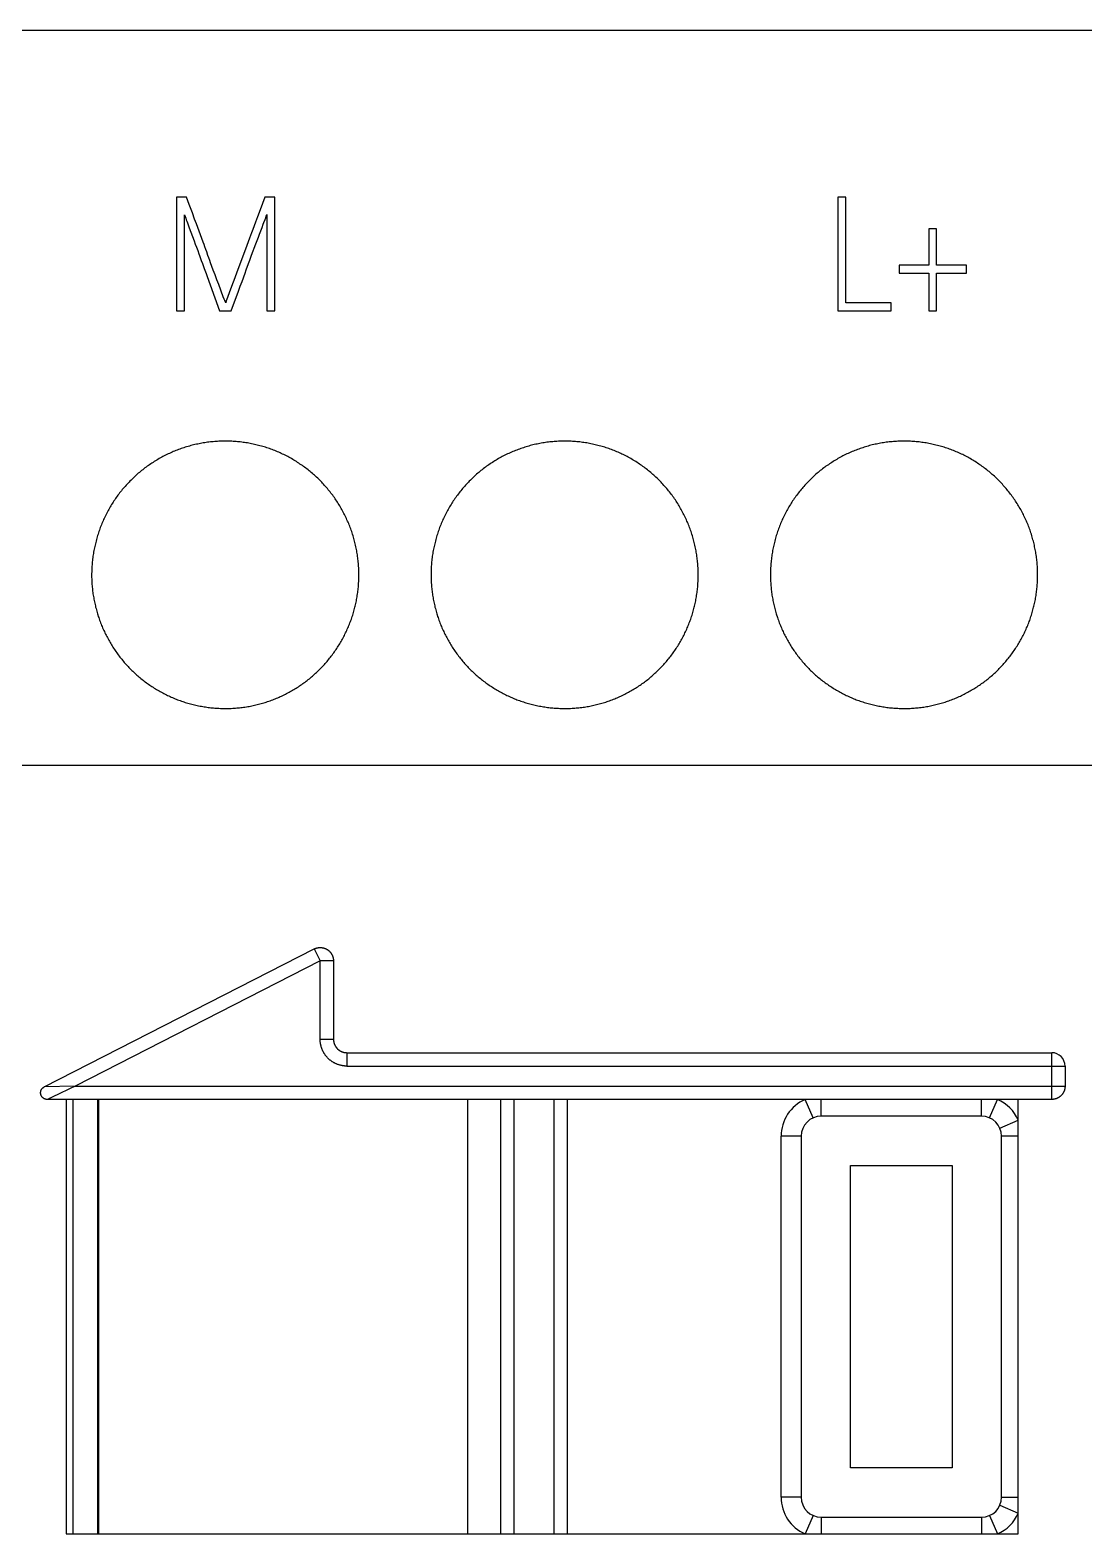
# Model space of a CAD drawing. Extents: x 0 to 420, y 0 to 297.
# Drawn here: x 118.02 to 133.79, y 213.24 to 235.74 of the extents above; entities that cross this region are included whole.
import ezdxf

# ---------------------------------------------------------------- set-up
doc = ezdxf.new("R2010")
doc.units = 0
doc.header["$LTSCALE"] = 23.1
doc.layers.add('10000_FRONT', color=7, linetype='CONTINUOUS')
doc.layers.add('10500_FRONT_LABELING', color=7, linetype='CONTINUOUS')

msp = doc.modelspace()

# ---------------------------------------------------------------- linework, layer by layer
at = {"layer": '10000_FRONT', "color": 7, "linetype": 'CONTINUOUS'}
for p, q in [((110.808, 235.74), (146.308, 235.74)), ((110.808, 224.74), (146.308, 224.74)), ((118.228, 219.929), (122.267, 221.992)), ((122.267, 221.992), (122.358, 221.814)), ((122.358, 221.814), (118.69, 219.94)), ((122.358, 220.64), (122.358, 221.814)), ((122.558, 221.814), (122.358, 221.814)), ((122.558, 221.814), (122.558, 220.64)), ((122.558, 220.64), (122.358, 220.64)), ((122.758, 220.44), (122.758, 220.24)), ((122.758, 220.44), (133.308, 220.44)), ((133.308, 219.74), (133.308, 220.44)), ((122.758, 220.24), (133.508, 220.24)), ((133.508, 220.24), (133.508, 219.94)), ((118.69, 219.94), (118.228, 219.929)), ((118.538, 219.867), (118.51, 219.854)), ((118.565, 219.88), (118.538, 219.867)), ((118.606, 219.9), (118.565, 219.88)), ((118.634, 219.914), (118.606, 219.9)), ((118.662, 219.927), (118.634, 219.914)), ((118.69, 219.94), (118.662, 219.927)), ((118.69, 219.94), (133.508, 219.94)), ((118.278, 219.742), (118.274, 219.74)), ((133.308, 219.74), (118.274, 219.74)), ((118.305, 219.755), (118.278, 219.742)), ((118.366, 219.785), (118.315, 219.76)), ((118.443, 219.822), (118.366, 219.785)), ((118.558, 219.74), (118.558, 213.24)), ((118.658, 219.74), (118.658, 213.24)), ((119.023, 219.74), (119.023, 213.24)), ((119.039, 219.74), (119.039, 213.24)), ((124.567, 213.24), (124.567, 219.74)), ((125.058, 219.74), (125.058, 213.24)), ((125.258, 219.74), (125.258, 213.24)), ((125.858, 219.74), (125.858, 213.24)), ((126.058, 219.74), (126.058, 213.24)), ((129.738, 219.465), (129.618, 219.74)), ((129.858, 219.49), (129.858, 219.74)), ((132.258, 219.49), (132.258, 219.74)), ((132.378, 219.465), (132.498, 219.74)), ((132.808, 213.24), (132.808, 219.74)), ((132.258, 219.49), (129.858, 219.49)), ((132.533, 219.31), (132.808, 219.43)), ((129.258, 213.79), (129.258, 219.19)), ((129.558, 219.19), (129.258, 219.19)), ((129.558, 219.19), (129.558, 213.79)), ((132.558, 213.79), (132.558, 219.19)), ((132.808, 219.19), (132.558, 219.19)), ((130.295, 214.228), (130.295, 218.753)), ((130.295, 218.753), (131.821, 218.753)), ((131.821, 218.753), (131.821, 214.228)), ((131.821, 214.228), (130.295, 214.228)), ((129.558, 213.79), (129.258, 213.79)), ((132.558, 213.79), (132.808, 213.79)), ((132.533, 213.67), (132.808, 213.551)), ((129.738, 213.515), (129.618, 213.24)), ((129.858, 213.49), (129.858, 213.24)), ((129.858, 213.49), (132.258, 213.49)), ((132.258, 213.49), (132.258, 213.24)), ((132.378, 213.515), (132.498, 213.24)), ((118.558, 213.24), (132.808, 213.24))]:
    msp.add_line(p, q, dxfattribs=at)
for points in [[(122.938, 227.59), (122.938, 227.612), (122.938, 227.633), (122.937, 227.654), (122.936, 227.676), (122.935, 227.697), (122.934, 227.718), (122.932, 227.739), (122.931, 227.761), (122.929, 227.782), (122.927, 227.803), (122.924, 227.824), (122.922, 227.845), (122.919, 227.866), (122.916, 227.887), (122.913, 227.907), (122.909, 227.928), (122.906, 227.949), (122.902, 227.97), (122.898, 227.991), (122.893, 228.011), (122.889, 228.032), (122.884, 228.053), (122.879, 228.073), (122.874, 228.094), (122.868, 228.114), (122.863, 228.135), (122.857, 228.155), (122.851, 228.175), (122.844, 228.196), (122.838, 228.216), (122.831, 228.236), (122.824, 228.257), (122.817, 228.277), (122.809, 228.297), (122.802, 228.317), (122.794, 228.337), (122.786, 228.356), (122.777, 228.376), (122.769, 228.395), (122.76, 228.415), (122.751, 228.434), (122.742, 228.453), (122.733, 228.472), (122.724, 228.491), (122.714, 228.51), (122.704, 228.529), (122.694, 228.547), (122.684, 228.566), (122.674, 228.584), (122.663, 228.603), (122.652, 228.621), (122.641, 228.639), (122.63, 228.657), (122.619, 228.675), (122.607, 228.692), (122.595, 228.71), (122.583, 228.728), (122.571, 228.745), (122.559, 228.762), (122.546, 228.78), (122.533, 228.797), (122.52, 228.814), (122.507, 228.831), (122.494, 228.847), (122.48, 228.864), (122.466, 228.88), (122.453, 228.897), (122.439, 228.913), (122.424, 228.929), (122.41, 228.944), (122.395, 228.96), (122.381, 228.975), (122.366, 228.991), (122.351, 229.006), (122.336, 229.021), (122.321, 229.035), (122.305, 229.05), (122.29, 229.064), (122.274, 229.079), (122.258, 229.093), (122.242, 229.107), (122.226, 229.12), (122.21, 229.134), (122.193, 229.147), (122.177, 229.161), (122.16, 229.174), (122.143, 229.187), (122.126, 229.199), (122.109, 229.212), (122.092, 229.224), (122.074, 229.236), (122.056, 229.248), (122.039, 229.26), (122.021, 229.272), (122.003, 229.284), (121.984, 229.295), (121.966, 229.306), (121.947, 229.317), (121.929, 229.328), (121.91, 229.338), (121.891, 229.348), (121.873, 229.359), (121.854, 229.368), (121.835, 229.378), (121.816, 229.388), (121.796, 229.397), (121.777, 229.406), (121.758, 229.415), (121.738, 229.423), (121.719, 229.432), (121.699, 229.44), (121.68, 229.448), (121.66, 229.456), (121.64, 229.463), (121.62, 229.471), (121.6, 229.478), (121.58, 229.485), (121.56, 229.491), (121.539, 229.498), (121.519, 229.504), (121.499, 229.51), (121.478, 229.516), (121.457, 229.522), (121.437, 229.527), (121.416, 229.532), (121.395, 229.537), (121.374, 229.542), (121.353, 229.547), (121.332, 229.551), (121.311, 229.555), (121.29, 229.559), (121.269, 229.563), (121.248, 229.566), (121.226, 229.569), (121.205, 229.572), (121.184, 229.575), (121.163, 229.578), (121.142, 229.58), (121.121, 229.582), (121.099, 229.584), (121.078, 229.585), (121.057, 229.587), (121.036, 229.588), (121.014, 229.589), (120.993, 229.59), (120.972, 229.59), (120.951, 229.59), (120.929, 229.59), (120.908, 229.59), (120.887, 229.59), (120.865, 229.589), (120.844, 229.588), (120.823, 229.587), (120.801, 229.586), (120.78, 229.584), (120.759, 229.582), (120.737, 229.58), (120.716, 229.578), (120.694, 229.576), (120.673, 229.573), (120.652, 229.57), (120.631, 229.567), (120.609, 229.563), (120.588, 229.56), (120.567, 229.556), (120.546, 229.552), (120.525, 229.547), (120.505, 229.543), (120.484, 229.538), (120.463, 229.533), (120.442, 229.528), (120.422, 229.523), (120.401, 229.517), (120.381, 229.511), (120.36, 229.505), (120.34, 229.499), (120.32, 229.492), (120.3, 229.486), (120.28, 229.479), (120.26, 229.472), (120.24, 229.464), (120.22, 229.457), (120.2, 229.449), (120.18, 229.441), (120.16, 229.433), (120.141, 229.425), (120.121, 229.416), (120.101, 229.407), (120.082, 229.398), (120.063, 229.389), (120.043, 229.379), (120.024, 229.369), (120.005, 229.359), (119.986, 229.349), (119.967, 229.339), (119.949, 229.329), (119.93, 229.318), (119.912, 229.307), (119.894, 229.296)], [(128.018, 227.59), (128.018, 227.612), (128.018, 227.633), (128.017, 227.654), (128.016, 227.676), (128.015, 227.697), (128.014, 227.718), (128.012, 227.739), (128.011, 227.761), (128.009, 227.782), (128.007, 227.803), (128.004, 227.824), (128.002, 227.845), (127.999, 227.866), (127.996, 227.887), (127.993, 227.907), (127.989, 227.928), (127.986, 227.949), (127.982, 227.97), (127.978, 227.991), (127.973, 228.011), (127.969, 228.032), (127.964, 228.053), (127.959, 228.073), (127.954, 228.094), (127.948, 228.114), (127.943, 228.135), (127.937, 228.155), (127.931, 228.175), (127.924, 228.196), (127.918, 228.216), (127.911, 228.236), (127.904, 228.257), (127.897, 228.277), (127.889, 228.297), (127.882, 228.317), (127.874, 228.337), (127.866, 228.356), (127.857, 228.376), (127.849, 228.395), (127.84, 228.415), (127.831, 228.434), (127.822, 228.453), (127.813, 228.472), (127.804, 228.491), (127.794, 228.51), (127.784, 228.529), (127.774, 228.547), (127.764, 228.566), (127.754, 228.584), (127.743, 228.603), (127.732, 228.621), (127.721, 228.639), (127.71, 228.657), (127.699, 228.675), (127.687, 228.692), (127.675, 228.71), (127.663, 228.728), (127.651, 228.745), (127.639, 228.762), (127.626, 228.78), (127.613, 228.797), (127.6, 228.814), (127.587, 228.831), (127.574, 228.847), (127.56, 228.864), (127.546, 228.88), (127.533, 228.897), (127.519, 228.913), (127.504, 228.929), (127.49, 228.944), (127.475, 228.96), (127.461, 228.975), (127.446, 228.991), (127.431, 229.006), (127.416, 229.021), (127.401, 229.035), (127.385, 229.05), (127.37, 229.064), (127.354, 229.079), (127.338, 229.093), (127.322, 229.107), (127.306, 229.12), (127.29, 229.134), (127.273, 229.147), (127.257, 229.161), (127.24, 229.174), (127.223, 229.187), (127.206, 229.199), (127.189, 229.212), (127.172, 229.224), (127.154, 229.236), (127.136, 229.248), (127.119, 229.26), (127.101, 229.272), (127.083, 229.284), (127.064, 229.295), (127.046, 229.306), (127.027, 229.317), (127.009, 229.328), (126.99, 229.338), (126.971, 229.348), (126.953, 229.359), (126.934, 229.368), (126.915, 229.378), (126.896, 229.388), (126.876, 229.397), (126.857, 229.406), (126.838, 229.415), (126.818, 229.423), (126.799, 229.432), (126.779, 229.44), (126.76, 229.448), (126.74, 229.456), (126.72, 229.463), (126.7, 229.471), (126.68, 229.478), (126.66, 229.485), (126.64, 229.491), (126.619, 229.498), (126.599, 229.504), (126.579, 229.51), (126.558, 229.516), (126.537, 229.522), (126.517, 229.527), (126.496, 229.532), (126.475, 229.537), (126.454, 229.542), (126.433, 229.547), (126.412, 229.551), (126.391, 229.555), (126.37, 229.559), (126.349, 229.563), (126.328, 229.566), (126.306, 229.569), (126.285, 229.572), (126.264, 229.575), (126.243, 229.578), (126.222, 229.58), (126.201, 229.582), (126.179, 229.584), (126.158, 229.585), (126.137, 229.587), (126.116, 229.588), (126.094, 229.589), (126.073, 229.59), (126.052, 229.59), (126.031, 229.59), (126.009, 229.59), (125.988, 229.59), (125.967, 229.59), (125.945, 229.589), (125.924, 229.588), (125.903, 229.587), (125.881, 229.586), (125.86, 229.584), (125.839, 229.582), (125.817, 229.58), (125.796, 229.578), (125.774, 229.576), (125.753, 229.573), (125.732, 229.57), (125.711, 229.567), (125.689, 229.563), (125.668, 229.56), (125.647, 229.556), (125.626, 229.552), (125.605, 229.547), (125.585, 229.543), (125.564, 229.538), (125.543, 229.533), (125.522, 229.528), (125.502, 229.523), (125.481, 229.517), (125.461, 229.511), (125.44, 229.505), (125.42, 229.499), (125.4, 229.492), (125.38, 229.486), (125.36, 229.479), (125.34, 229.472), (125.32, 229.464), (125.3, 229.457), (125.28, 229.449), (125.26, 229.441), (125.24, 229.433), (125.221, 229.425), (125.201, 229.416), (125.181, 229.407), (125.162, 229.398), (125.143, 229.389), (125.123, 229.379), (125.104, 229.369), (125.085, 229.359), (125.066, 229.349), (125.047, 229.339), (125.029, 229.329), (125.01, 229.318), (124.992, 229.307), (124.974, 229.296)], [(133.098, 227.59), (133.098, 227.612), (133.098, 227.633), (133.097, 227.654), (133.096, 227.676), (133.095, 227.697), (133.094, 227.718), (133.092, 227.739), (133.091, 227.761), (133.089, 227.782), (133.087, 227.803), (133.084, 227.824), (133.082, 227.845), (133.079, 227.866), (133.076, 227.887), (133.073, 227.907), (133.069, 227.928), (133.066, 227.949), (133.062, 227.97), (133.058, 227.991), (133.053, 228.011), (133.049, 228.032), (133.044, 228.053), (133.039, 228.073), (133.034, 228.094), (133.028, 228.114), (133.023, 228.135), (133.017, 228.155), (133.011, 228.175), (133.004, 228.196), (132.998, 228.216), (132.991, 228.236), (132.984, 228.257), (132.977, 228.277), (132.969, 228.297), (132.962, 228.317), (132.954, 228.337), (132.946, 228.356), (132.937, 228.376), (132.929, 228.395), (132.92, 228.415), (132.911, 228.434), (132.902, 228.453), (132.893, 228.472), (132.884, 228.491), (132.874, 228.51), (132.864, 228.529), (132.854, 228.547), (132.844, 228.566), (132.834, 228.584), (132.823, 228.603), (132.812, 228.621), (132.801, 228.639), (132.79, 228.657), (132.779, 228.675), (132.767, 228.692), (132.755, 228.71), (132.743, 228.728), (132.731, 228.745), (132.719, 228.762), (132.706, 228.78), (132.693, 228.797), (132.68, 228.814), (132.667, 228.831), (132.654, 228.847), (132.64, 228.864), (132.626, 228.88), (132.613, 228.897), (132.599, 228.913), (132.584, 228.929), (132.57, 228.944), (132.555, 228.96), (132.541, 228.975), (132.526, 228.991), (132.511, 229.006), (132.496, 229.021), (132.481, 229.035), (132.465, 229.05), (132.45, 229.064), (132.434, 229.079), (132.418, 229.093), (132.402, 229.107), (132.386, 229.12), (132.37, 229.134), (132.353, 229.147), (132.337, 229.161), (132.32, 229.174), (132.303, 229.187), (132.286, 229.199), (132.269, 229.212), (132.252, 229.224), (132.234, 229.236), (132.216, 229.248), (132.199, 229.26), (132.181, 229.272), (132.163, 229.284), (132.144, 229.295), (132.126, 229.306), (132.107, 229.317), (132.089, 229.328), (132.07, 229.338), (132.051, 229.348), (132.033, 229.359), (132.014, 229.368), (131.995, 229.378), (131.976, 229.388), (131.956, 229.397), (131.937, 229.406), (131.918, 229.415), (131.898, 229.423), (131.879, 229.432), (131.859, 229.44), (131.84, 229.448), (131.82, 229.456), (131.8, 229.463), (131.78, 229.471), (131.76, 229.478), (131.74, 229.485), (131.72, 229.491), (131.699, 229.498), (131.679, 229.504), (131.659, 229.51), (131.638, 229.516), (131.617, 229.522), (131.597, 229.527), (131.576, 229.532), (131.555, 229.537), (131.534, 229.542), (131.513, 229.547), (131.492, 229.551), (131.471, 229.555), (131.45, 229.559), (131.429, 229.563), (131.408, 229.566), (131.386, 229.569), (131.365, 229.572), (131.344, 229.575), (131.323, 229.578), (131.302, 229.58), (131.281, 229.582), (131.259, 229.584), (131.238, 229.585), (131.217, 229.587), (131.196, 229.588), (131.174, 229.589), (131.153, 229.59), (131.132, 229.59), (131.111, 229.59), (131.089, 229.59), (131.068, 229.59), (131.047, 229.59), (131.025, 229.589), (131.004, 229.588), (130.983, 229.587), (130.961, 229.586), (130.94, 229.584), (130.919, 229.582), (130.897, 229.58), (130.876, 229.578), (130.854, 229.576), (130.833, 229.573), (130.812, 229.57), (130.791, 229.567), (130.769, 229.563), (130.748, 229.56), (130.727, 229.556), (130.706, 229.552), (130.685, 229.547), (130.665, 229.543), (130.644, 229.538), (130.623, 229.533), (130.602, 229.528), (130.582, 229.523), (130.561, 229.517), (130.541, 229.511), (130.52, 229.505), (130.5, 229.499), (130.48, 229.492), (130.46, 229.486), (130.44, 229.479), (130.42, 229.472), (130.4, 229.464), (130.38, 229.457), (130.36, 229.449), (130.34, 229.441), (130.32, 229.433), (130.301, 229.425), (130.281, 229.416), (130.261, 229.407), (130.242, 229.398), (130.223, 229.389), (130.203, 229.379), (130.184, 229.369), (130.165, 229.359), (130.146, 229.349), (130.127, 229.339), (130.109, 229.329), (130.09, 229.318), (130.072, 229.307), (130.054, 229.296)], [(119.894, 229.296), (119.876, 229.285), (119.858, 229.273), (119.84, 229.262), (119.822, 229.25), (119.805, 229.238), (119.787, 229.226), (119.77, 229.214), (119.753, 229.201), (119.736, 229.189), (119.719, 229.176), (119.702, 229.163), (119.685, 229.15), (119.669, 229.136), (119.653, 229.123), (119.636, 229.109), (119.62, 229.095), (119.604, 229.081), (119.589, 229.066), (119.573, 229.052), (119.557, 229.037), (119.542, 229.022), (119.527, 229.007), (119.511, 228.992), (119.497, 228.977), (119.482, 228.961), (119.467, 228.946), (119.453, 228.93), (119.439, 228.914), (119.425, 228.898), (119.411, 228.882), (119.397, 228.865), (119.384, 228.849), (119.37, 228.832), (119.357, 228.816), (119.344, 228.799), (119.332, 228.782), (119.319, 228.765), (119.307, 228.748), (119.295, 228.73), (119.283, 228.713), (119.271, 228.695), (119.259, 228.677), (119.248, 228.66), (119.237, 228.642), (119.226, 228.624), (119.215, 228.605), (119.204, 228.587), (119.193, 228.568), (119.183, 228.55), (119.173, 228.531), (119.163, 228.512), (119.153, 228.493), (119.144, 228.474), (119.134, 228.455), (119.125, 228.435), (119.116, 228.416), (119.108, 228.396), (119.099, 228.377), (119.091, 228.357), (119.083, 228.338), (119.075, 228.318), (119.067, 228.298), (119.06, 228.278), (119.053, 228.258), (119.046, 228.238), (119.039, 228.218), (119.033, 228.198), (119.026, 228.178), (119.02, 228.157), (119.014, 228.137), (119.009, 228.117), (119.003, 228.096), (118.998, 228.076), (118.993, 228.055), (118.988, 228.035), (118.983, 228.014), (118.979, 227.993), (118.975, 227.973), (118.971, 227.952), (118.967, 227.931), (118.964, 227.91), (118.96, 227.889), (118.957, 227.868), (118.955, 227.847), (118.952, 227.825), (118.949, 227.804), (118.947, 227.783), (118.945, 227.761), (118.944, 227.74), (118.942, 227.719), (118.941, 227.697), (118.94, 227.676), (118.939, 227.655), (118.939, 227.633), (118.938, 227.612), (118.938, 227.59)], [(124.974, 229.296), (124.956, 229.285), (124.938, 229.273), (124.92, 229.262), (124.902, 229.25), (124.885, 229.238), (124.867, 229.226), (124.85, 229.214), (124.833, 229.201), (124.816, 229.189), (124.799, 229.176), (124.782, 229.163), (124.765, 229.15), (124.749, 229.136), (124.733, 229.123), (124.716, 229.109), (124.7, 229.095), (124.684, 229.081), (124.669, 229.066), (124.653, 229.052), (124.637, 229.037), (124.622, 229.022), (124.607, 229.007), (124.591, 228.992), (124.577, 228.977), (124.562, 228.961), (124.547, 228.946), (124.533, 228.93), (124.519, 228.914), (124.505, 228.898), (124.491, 228.882), (124.477, 228.865), (124.464, 228.849), (124.45, 228.832), (124.437, 228.816), (124.424, 228.799), (124.412, 228.782), (124.399, 228.765), (124.387, 228.748), (124.375, 228.73), (124.363, 228.713), (124.351, 228.695), (124.339, 228.677), (124.328, 228.66), (124.317, 228.642), (124.306, 228.624), (124.295, 228.605), (124.284, 228.587), (124.273, 228.568), (124.263, 228.55), (124.253, 228.531), (124.243, 228.512), (124.233, 228.493), (124.224, 228.474), (124.214, 228.455), (124.205, 228.435), (124.196, 228.416), (124.188, 228.396), (124.179, 228.377), (124.171, 228.357), (124.163, 228.338), (124.155, 228.318), (124.147, 228.298), (124.14, 228.278), (124.133, 228.258), (124.126, 228.238), (124.119, 228.218), (124.113, 228.198), (124.106, 228.178), (124.1, 228.157), (124.094, 228.137), (124.089, 228.117), (124.083, 228.096), (124.078, 228.076), (124.073, 228.055), (124.068, 228.035), (124.063, 228.014), (124.059, 227.993), (124.055, 227.973), (124.051, 227.952), (124.047, 227.931), (124.044, 227.91), (124.04, 227.889), (124.037, 227.868), (124.035, 227.847), (124.032, 227.825), (124.029, 227.804), (124.027, 227.783), (124.025, 227.761), (124.024, 227.74), (124.022, 227.719), (124.021, 227.697), (124.02, 227.676), (124.019, 227.655), (124.019, 227.633), (124.018, 227.612), (124.018, 227.59)], [(130.054, 229.296), (130.036, 229.285), (130.018, 229.273), (130, 229.262), (129.982, 229.25), (129.965, 229.238), (129.947, 229.226), (129.93, 229.214), (129.913, 229.201), (129.896, 229.189), (129.879, 229.176), (129.862, 229.163), (129.845, 229.15), (129.829, 229.136), (129.813, 229.123), (129.796, 229.109), (129.78, 229.095), (129.764, 229.081), (129.749, 229.066), (129.733, 229.052), (129.717, 229.037), (129.702, 229.022), (129.687, 229.007), (129.671, 228.992), (129.657, 228.977), (129.642, 228.961), (129.627, 228.946), (129.613, 228.93), (129.599, 228.914), (129.585, 228.898), (129.571, 228.882), (129.557, 228.865), (129.544, 228.849), (129.53, 228.832), (129.517, 228.816), (129.504, 228.799), (129.492, 228.782), (129.479, 228.765), (129.467, 228.748), (129.455, 228.73), (129.443, 228.713), (129.431, 228.695), (129.419, 228.677), (129.408, 228.66), (129.397, 228.642), (129.386, 228.624), (129.375, 228.605), (129.364, 228.587), (129.353, 228.568), (129.343, 228.55), (129.333, 228.531), (129.323, 228.512), (129.313, 228.493), (129.304, 228.474), (129.294, 228.455), (129.285, 228.435), (129.276, 228.416), (129.268, 228.396), (129.259, 228.377), (129.251, 228.357), (129.243, 228.338), (129.235, 228.318), (129.227, 228.298), (129.22, 228.278), (129.213, 228.258), (129.206, 228.238), (129.199, 228.218), (129.193, 228.198), (129.186, 228.178), (129.18, 228.157), (129.174, 228.137), (129.169, 228.117), (129.163, 228.096), (129.158, 228.076), (129.153, 228.055), (129.148, 228.035), (129.143, 228.014), (129.139, 227.993), (129.135, 227.973), (129.131, 227.952), (129.127, 227.931), (129.124, 227.91), (129.12, 227.889), (129.117, 227.868), (129.115, 227.847), (129.112, 227.825), (129.109, 227.804), (129.107, 227.783), (129.105, 227.761), (129.104, 227.74), (129.102, 227.719), (129.101, 227.697), (129.1, 227.676), (129.099, 227.655), (129.099, 227.633), (129.098, 227.612), (129.098, 227.59)], [(118.938, 227.59), (118.938, 227.57), (118.938, 227.549), (118.939, 227.529), (118.94, 227.508), (118.941, 227.488), (118.942, 227.468), (118.943, 227.447), (118.945, 227.427), (118.947, 227.407), (118.949, 227.386), (118.951, 227.366), (118.953, 227.346), (118.956, 227.326), (118.958, 227.306), (118.961, 227.286), (118.965, 227.266), (118.968, 227.246), (118.972, 227.226), (118.975, 227.206), (118.979, 227.186), (118.984, 227.166), (118.988, 227.146), (118.993, 227.126), (118.997, 227.106), (119.003, 227.087), (119.008, 227.067), (119.013, 227.047), (119.019, 227.028), (119.025, 227.008), (119.031, 226.989), (119.037, 226.969), (119.043, 226.95), (119.05, 226.93), (119.057, 226.911), (119.064, 226.891), (119.071, 226.872), (119.079, 226.853), (119.087, 226.834), (119.094, 226.815), (119.102, 226.796), (119.111, 226.778), (119.119, 226.759), (119.128, 226.741), (119.136, 226.722), (119.145, 226.704), (119.154, 226.686), (119.164, 226.668), (119.173, 226.65), (119.183, 226.632), (119.193, 226.614), (119.203, 226.596), (119.213, 226.579), (119.223, 226.561), (119.234, 226.544), (119.244, 226.527), (119.255, 226.509), (119.266, 226.492), (119.278, 226.475), (119.289, 226.458), (119.301, 226.442), (119.313, 226.425), (119.325, 226.408), (119.337, 226.392), (119.349, 226.375), (119.362, 226.359), (119.375, 226.343), (119.388, 226.327), (119.401, 226.311), (119.414, 226.295), (119.427, 226.28), (119.441, 226.264), (119.455, 226.249), (119.468, 226.234), (119.482, 226.219), (119.496, 226.204), (119.511, 226.19), (119.525, 226.175), (119.539, 226.161), (119.554, 226.147), (119.569, 226.133), (119.584, 226.119), (119.599, 226.105), (119.614, 226.091), (119.629, 226.078), (119.645, 226.065), (119.66, 226.052), (119.676, 226.039), (119.692, 226.026), (119.708, 226.013), (119.724, 226.001), (119.741, 225.988), (119.757, 225.976), (119.774, 225.964), (119.79, 225.952), (119.807, 225.941), (119.824, 225.929), (119.841, 225.918), (119.859, 225.907), (119.876, 225.896), (119.894, 225.885), (119.911, 225.874), (119.929, 225.864), (119.947, 225.853), (119.965, 225.843), (119.983, 225.833), (120.001, 225.824), (120.019, 225.814), (120.037, 225.805), (120.056, 225.796), (120.074, 225.787), (120.093, 225.778), (120.111, 225.769), (120.13, 225.761), (120.148, 225.753), (120.167, 225.745), (120.186, 225.737), (120.205, 225.73), (120.224, 225.722), (120.243, 225.715), (120.262, 225.708), (120.282, 225.701), (120.301, 225.695), (120.32, 225.688), (120.34, 225.682), (120.359, 225.676), (120.379, 225.67), (120.399, 225.664), (120.419, 225.659), (120.439, 225.654), (120.459, 225.649), (120.479, 225.644), (120.499, 225.639), (120.519, 225.635), (120.539, 225.631), (120.56, 225.627), (120.58, 225.623), (120.6, 225.619), (120.62, 225.616), (120.641, 225.613), (120.661, 225.61), (120.681, 225.607), (120.702, 225.604), (120.722, 225.602), (120.742, 225.6), (120.763, 225.598), (120.783, 225.596), (120.803, 225.595), (120.824, 225.594), (120.844, 225.593), (120.865, 225.592), (120.885, 225.591), (120.905, 225.591), (120.926, 225.59), (120.946, 225.59), (120.967, 225.591), (120.987, 225.591), (121.008, 225.592), (121.028, 225.592), (121.049, 225.593), (121.069, 225.595), (121.09, 225.596), (121.11, 225.598), (121.131, 225.6), (121.151, 225.602), (121.172, 225.604), (121.193, 225.607), (121.213, 225.609), (121.233, 225.612), (121.254, 225.615), (121.274, 225.619), (121.294, 225.622), (121.315, 225.626), (121.335, 225.63), (121.355, 225.634), (121.375, 225.639), (121.395, 225.643), (121.415, 225.648), (121.434, 225.653), (121.454, 225.658), (121.474, 225.664), (121.494, 225.669), (121.513, 225.675), (121.533, 225.681), (121.552, 225.687), (121.572, 225.693), (121.591, 225.7), (121.61, 225.707), (121.629, 225.714), (121.649, 225.721), (121.668, 225.728), (121.687, 225.736), (121.706, 225.744), (121.725, 225.752), (121.744, 225.76), (121.762, 225.768), (121.781, 225.777), (121.8, 225.786), (121.818, 225.795), (121.837, 225.804)], [(121.837, 225.804), (121.855, 225.813), (121.874, 225.823), (121.892, 225.832), (121.91, 225.842), (121.928, 225.852), (121.945, 225.863), (121.963, 225.873), (121.981, 225.884), (121.998, 225.894), (122.015, 225.905), (122.032, 225.916), (122.049, 225.928), (122.066, 225.939), (122.083, 225.951), (122.1, 225.962), (122.116, 225.974), (122.133, 225.986), (122.149, 225.999), (122.165, 226.011), (122.181, 226.024), (122.197, 226.036), (122.213, 226.049), (122.229, 226.062), (122.244, 226.076), (122.26, 226.089), (122.275, 226.103), (122.29, 226.117), (122.305, 226.131), (122.32, 226.145), (122.335, 226.159), (122.35, 226.173), (122.364, 226.188), (122.379, 226.203), (122.393, 226.218), (122.407, 226.233), (122.421, 226.248), (122.434, 226.263), (122.448, 226.279), (122.461, 226.294), (122.474, 226.31), (122.487, 226.326), (122.5, 226.341), (122.513, 226.357), (122.525, 226.374), (122.538, 226.39), (122.55, 226.406), (122.562, 226.423), (122.574, 226.439), (122.585, 226.456), (122.597, 226.473), (122.608, 226.49), (122.619, 226.507), (122.63, 226.524), (122.641, 226.541), (122.651, 226.559), (122.662, 226.576), (122.672, 226.594), (122.682, 226.611), (122.692, 226.629), (122.702, 226.647), (122.711, 226.665), (122.721, 226.684), (122.73, 226.702), (122.739, 226.721), (122.748, 226.739), (122.757, 226.758), (122.765, 226.777), (122.773, 226.795), (122.781, 226.814), (122.789, 226.833), (122.797, 226.852), (122.804, 226.871), (122.811, 226.89), (122.819, 226.909), (122.825, 226.929), (122.832, 226.948), (122.838, 226.967), (122.845, 226.986), (122.851, 227.006), (122.857, 227.025), (122.862, 227.045), (122.868, 227.064), (122.873, 227.084), (122.878, 227.104), (122.883, 227.123), (122.887, 227.143), (122.892, 227.163), (122.896, 227.183), (122.9, 227.203), (122.904, 227.223), (122.908, 227.243), (122.911, 227.263), (122.914, 227.283), (122.917, 227.304), (122.92, 227.324), (122.923, 227.344), (122.925, 227.365), (122.928, 227.385), (122.93, 227.406), (122.931, 227.426), (122.933, 227.447), (122.934, 227.467), (122.935, 227.488), (122.936, 227.508), (122.937, 227.529), (122.938, 227.549), (122.938, 227.57), (122.938, 227.59)], [(124.018, 227.59), (124.018, 227.57), (124.018, 227.549), (124.019, 227.529), (124.02, 227.508), (124.021, 227.488), (124.022, 227.468), (124.023, 227.447), (124.025, 227.427), (124.027, 227.407), (124.029, 227.386), (124.031, 227.366), (124.033, 227.346), (124.036, 227.326), (124.038, 227.306), (124.041, 227.286), (124.045, 227.266), (124.048, 227.246), (124.052, 227.226), (124.055, 227.206), (124.059, 227.186), (124.064, 227.166), (124.068, 227.146), (124.073, 227.126), (124.077, 227.106), (124.083, 227.087), (124.088, 227.067), (124.093, 227.047), (124.099, 227.028), (124.105, 227.008), (124.111, 226.989), (124.117, 226.969), (124.123, 226.95), (124.13, 226.93), (124.137, 226.911), (124.144, 226.891), (124.151, 226.872), (124.159, 226.853), (124.167, 226.834), (124.174, 226.815), (124.182, 226.796), (124.191, 226.778), (124.199, 226.759), (124.208, 226.741), (124.216, 226.722), (124.225, 226.704), (124.234, 226.686), (124.244, 226.668), (124.253, 226.65), (124.263, 226.632), (124.273, 226.614), (124.283, 226.596), (124.293, 226.579), (124.303, 226.561), (124.314, 226.544), (124.324, 226.527), (124.335, 226.509), (124.346, 226.492), (124.358, 226.475), (124.369, 226.458), (124.381, 226.442), (124.393, 226.425), (124.405, 226.408), (124.417, 226.392), (124.429, 226.375), (124.442, 226.359), (124.455, 226.343), (124.468, 226.327), (124.481, 226.311), (124.494, 226.295), (124.507, 226.28), (124.521, 226.264), (124.535, 226.249), (124.548, 226.234), (124.562, 226.219), (124.576, 226.204), (124.591, 226.19), (124.605, 226.175), (124.619, 226.161), (124.634, 226.147), (124.649, 226.133), (124.664, 226.119), (124.679, 226.105), (124.694, 226.091), (124.709, 226.078), (124.725, 226.065), (124.74, 226.052), (124.756, 226.039), (124.772, 226.026), (124.788, 226.013), (124.804, 226.001), (124.821, 225.988), (124.837, 225.976), (124.854, 225.964), (124.87, 225.952), (124.887, 225.941), (124.904, 225.929), (124.921, 225.918), (124.939, 225.907), (124.956, 225.896), (124.974, 225.885), (124.991, 225.874), (125.009, 225.864), (125.027, 225.853), (125.045, 225.843), (125.063, 225.833), (125.081, 225.824), (125.099, 225.814), (125.117, 225.805), (125.136, 225.796), (125.154, 225.787), (125.173, 225.778), (125.191, 225.769), (125.21, 225.761), (125.228, 225.753), (125.247, 225.745), (125.266, 225.737), (125.285, 225.73), (125.304, 225.722), (125.323, 225.715), (125.342, 225.708), (125.362, 225.701), (125.381, 225.695), (125.4, 225.688), (125.42, 225.682), (125.439, 225.676), (125.459, 225.67), (125.479, 225.664), (125.499, 225.659), (125.519, 225.654), (125.539, 225.649), (125.559, 225.644), (125.579, 225.639), (125.599, 225.635), (125.619, 225.631), (125.64, 225.627), (125.66, 225.623), (125.68, 225.619), (125.7, 225.616), (125.721, 225.613), (125.741, 225.61), (125.761, 225.607), (125.782, 225.604), (125.802, 225.602), (125.822, 225.6), (125.843, 225.598), (125.863, 225.596), (125.883, 225.595), (125.904, 225.594), (125.924, 225.593), (125.945, 225.592), (125.965, 225.591), (125.985, 225.591), (126.006, 225.59), (126.026, 225.59), (126.047, 225.591), (126.067, 225.591), (126.088, 225.592), (126.108, 225.592), (126.129, 225.593), (126.149, 225.595), (126.17, 225.596), (126.19, 225.598), (126.211, 225.6), (126.231, 225.602), (126.252, 225.604), (126.273, 225.607), (126.293, 225.609), (126.313, 225.612), (126.334, 225.615), (126.354, 225.619), (126.374, 225.622), (126.395, 225.626), (126.415, 225.63), (126.435, 225.634), (126.455, 225.639), (126.475, 225.643), (126.495, 225.648), (126.514, 225.653), (126.534, 225.658), (126.554, 225.664), (126.574, 225.669), (126.593, 225.675), (126.613, 225.681), (126.632, 225.687), (126.652, 225.693), (126.671, 225.7), (126.69, 225.707), (126.709, 225.714), (126.729, 225.721), (126.748, 225.728), (126.767, 225.736), (126.786, 225.744), (126.805, 225.752), (126.824, 225.76), (126.842, 225.768), (126.861, 225.777), (126.88, 225.786), (126.898, 225.795), (126.917, 225.804)], [(126.917, 225.804), (126.935, 225.813), (126.954, 225.823), (126.972, 225.832), (126.99, 225.842), (127.008, 225.852), (127.025, 225.863), (127.043, 225.873), (127.061, 225.884), (127.078, 225.894), (127.095, 225.905), (127.112, 225.916), (127.129, 225.928), (127.146, 225.939), (127.163, 225.951), (127.18, 225.962), (127.196, 225.974), (127.213, 225.986), (127.229, 225.999), (127.245, 226.011), (127.261, 226.024), (127.277, 226.036), (127.293, 226.049), (127.309, 226.062), (127.324, 226.076), (127.34, 226.089), (127.355, 226.103), (127.37, 226.117), (127.385, 226.131), (127.4, 226.145), (127.415, 226.159), (127.43, 226.173), (127.444, 226.188), (127.459, 226.203), (127.473, 226.218), (127.487, 226.233), (127.501, 226.248), (127.514, 226.263), (127.528, 226.279), (127.541, 226.294), (127.554, 226.31), (127.567, 226.326), (127.58, 226.341), (127.593, 226.357), (127.605, 226.374), (127.618, 226.39), (127.63, 226.406), (127.642, 226.423), (127.654, 226.439), (127.665, 226.456), (127.677, 226.473), (127.688, 226.49), (127.699, 226.507), (127.71, 226.524), (127.721, 226.541), (127.731, 226.559), (127.742, 226.576), (127.752, 226.594), (127.762, 226.611), (127.772, 226.629), (127.782, 226.647), (127.791, 226.665), (127.801, 226.684), (127.81, 226.702), (127.819, 226.721), (127.828, 226.739), (127.837, 226.758), (127.845, 226.777), (127.853, 226.795), (127.861, 226.814), (127.869, 226.833), (127.877, 226.852), (127.884, 226.871), (127.891, 226.89), (127.899, 226.909), (127.905, 226.929), (127.912, 226.948), (127.918, 226.967), (127.925, 226.986), (127.931, 227.006), (127.937, 227.025), (127.942, 227.045), (127.948, 227.064), (127.953, 227.084), (127.958, 227.104), (127.963, 227.123), (127.967, 227.143), (127.972, 227.163), (127.976, 227.183), (127.98, 227.203), (127.984, 227.223), (127.988, 227.243), (127.991, 227.263), (127.994, 227.283), (127.997, 227.304), (128, 227.324), (128.003, 227.344), (128.005, 227.365), (128.008, 227.385), (128.01, 227.406), (128.011, 227.426), (128.013, 227.447), (128.014, 227.467), (128.015, 227.488), (128.016, 227.508), (128.017, 227.529), (128.018, 227.549), (128.018, 227.57), (128.018, 227.59)], [(129.098, 227.59), (129.098, 227.57), (129.098, 227.549), (129.099, 227.529), (129.1, 227.508), (129.101, 227.488), (129.102, 227.468), (129.103, 227.447), (129.105, 227.427), (129.107, 227.407), (129.109, 227.386), (129.111, 227.366), (129.113, 227.346), (129.116, 227.326), (129.118, 227.306), (129.121, 227.286), (129.125, 227.266), (129.128, 227.246), (129.132, 227.226), (129.135, 227.206), (129.139, 227.186), (129.144, 227.166), (129.148, 227.146), (129.153, 227.126), (129.157, 227.106), (129.163, 227.087), (129.168, 227.067), (129.173, 227.047), (129.179, 227.028), (129.185, 227.008), (129.191, 226.989), (129.197, 226.969), (129.203, 226.95), (129.21, 226.93), (129.217, 226.911), (129.224, 226.891), (129.231, 226.872), (129.239, 226.853), (129.247, 226.834), (129.254, 226.815), (129.262, 226.796), (129.271, 226.778), (129.279, 226.759), (129.288, 226.741), (129.296, 226.722), (129.305, 226.704), (129.314, 226.686), (129.324, 226.668), (129.333, 226.65), (129.343, 226.632), (129.353, 226.614), (129.363, 226.596), (129.373, 226.579), (129.383, 226.561), (129.394, 226.544), (129.404, 226.527), (129.415, 226.509), (129.426, 226.492), (129.438, 226.475), (129.449, 226.458), (129.461, 226.442), (129.473, 226.425), (129.485, 226.408), (129.497, 226.392), (129.509, 226.375), (129.522, 226.359), (129.535, 226.343), (129.548, 226.327), (129.561, 226.311), (129.574, 226.295), (129.587, 226.28), (129.601, 226.264), (129.615, 226.249), (129.628, 226.234), (129.642, 226.219), (129.656, 226.204), (129.671, 226.19), (129.685, 226.175), (129.699, 226.161), (129.714, 226.147), (129.729, 226.133), (129.744, 226.119), (129.759, 226.105), (129.774, 226.091), (129.789, 226.078), (129.805, 226.065), (129.82, 226.052), (129.836, 226.039), (129.852, 226.026), (129.868, 226.013), (129.884, 226.001), (129.901, 225.988), (129.917, 225.976), (129.934, 225.964), (129.95, 225.952), (129.967, 225.941), (129.984, 225.929), (130.001, 225.918), (130.019, 225.907), (130.036, 225.896), (130.054, 225.885), (130.071, 225.874), (130.089, 225.864), (130.107, 225.853), (130.125, 225.843), (130.143, 225.833), (130.161, 225.824), (130.179, 225.814), (130.197, 225.805), (130.216, 225.796), (130.234, 225.787), (130.253, 225.778), (130.271, 225.769), (130.29, 225.761), (130.308, 225.753), (130.327, 225.745), (130.346, 225.737), (130.365, 225.73), (130.384, 225.722), (130.403, 225.715), (130.422, 225.708), (130.442, 225.701), (130.461, 225.695), (130.48, 225.688), (130.5, 225.682), (130.519, 225.676), (130.539, 225.67), (130.559, 225.664), (130.579, 225.659), (130.599, 225.654), (130.619, 225.649), (130.639, 225.644), (130.659, 225.639), (130.679, 225.635), (130.699, 225.631), (130.72, 225.627), (130.74, 225.623), (130.76, 225.619), (130.78, 225.616), (130.801, 225.613), (130.821, 225.61), (130.841, 225.607), (130.862, 225.604), (130.882, 225.602), (130.902, 225.6), (130.923, 225.598), (130.943, 225.596), (130.963, 225.595), (130.984, 225.594), (131.004, 225.593), (131.025, 225.592), (131.045, 225.591), (131.065, 225.591), (131.086, 225.59), (131.106, 225.59), (131.127, 225.591), (131.147, 225.591), (131.168, 225.592), (131.188, 225.592), (131.209, 225.593), (131.229, 225.595), (131.25, 225.596), (131.27, 225.598), (131.291, 225.6), (131.311, 225.602), (131.332, 225.604), (131.353, 225.607), (131.373, 225.609), (131.393, 225.612), (131.414, 225.615), (131.434, 225.619), (131.454, 225.622), (131.475, 225.626), (131.495, 225.63), (131.515, 225.634), (131.535, 225.639), (131.555, 225.643), (131.575, 225.648), (131.594, 225.653), (131.614, 225.658), (131.634, 225.664), (131.654, 225.669), (131.673, 225.675), (131.693, 225.681), (131.712, 225.687), (131.732, 225.693), (131.751, 225.7), (131.77, 225.707), (131.789, 225.714), (131.809, 225.721), (131.828, 225.728), (131.847, 225.736), (131.866, 225.744), (131.885, 225.752), (131.904, 225.76), (131.922, 225.768), (131.941, 225.777), (131.96, 225.786), (131.978, 225.795), (131.997, 225.804)], [(131.997, 225.804), (132.015, 225.813), (132.034, 225.823), (132.052, 225.832), (132.07, 225.842), (132.088, 225.852), (132.105, 225.863), (132.123, 225.873), (132.141, 225.884), (132.158, 225.894), (132.175, 225.905), (132.192, 225.916), (132.209, 225.928), (132.226, 225.939), (132.243, 225.951), (132.26, 225.962), (132.276, 225.974), (132.293, 225.986), (132.309, 225.999), (132.325, 226.011), (132.341, 226.024), (132.357, 226.036), (132.373, 226.049), (132.389, 226.062), (132.404, 226.076), (132.42, 226.089), (132.435, 226.103), (132.45, 226.117), (132.465, 226.131), (132.48, 226.145), (132.495, 226.159), (132.51, 226.173), (132.524, 226.188), (132.539, 226.203), (132.553, 226.218), (132.567, 226.233), (132.581, 226.248), (132.594, 226.263), (132.608, 226.279), (132.621, 226.294), (132.634, 226.31), (132.647, 226.326), (132.66, 226.341), (132.673, 226.357), (132.685, 226.374), (132.698, 226.39), (132.71, 226.406), (132.722, 226.423), (132.734, 226.439), (132.745, 226.456), (132.757, 226.473), (132.768, 226.49), (132.779, 226.507), (132.79, 226.524), (132.801, 226.541), (132.811, 226.559), (132.822, 226.576), (132.832, 226.594), (132.842, 226.611), (132.852, 226.629), (132.862, 226.647), (132.871, 226.665), (132.881, 226.684), (132.89, 226.702), (132.899, 226.721), (132.908, 226.739), (132.917, 226.758), (132.925, 226.777), (132.933, 226.795), (132.941, 226.814), (132.949, 226.833), (132.957, 226.852), (132.964, 226.871), (132.971, 226.89), (132.979, 226.909), (132.985, 226.929), (132.992, 226.948), (132.998, 226.967), (133.005, 226.986), (133.011, 227.006), (133.017, 227.025), (133.022, 227.045), (133.028, 227.064), (133.033, 227.084), (133.038, 227.104), (133.043, 227.123), (133.047, 227.143), (133.052, 227.163), (133.056, 227.183), (133.06, 227.203), (133.064, 227.223), (133.068, 227.243), (133.071, 227.263), (133.074, 227.283), (133.077, 227.304), (133.08, 227.324), (133.083, 227.344), (133.085, 227.365), (133.088, 227.385), (133.09, 227.406), (133.091, 227.426), (133.093, 227.447), (133.094, 227.467), (133.095, 227.488), (133.096, 227.508), (133.097, 227.529), (133.098, 227.549), (133.098, 227.57), (133.098, 227.59)], [(122.267, 221.992), (122.271, 221.994), (122.276, 221.996), (122.28, 221.998), (122.284, 222), (122.289, 222.001), (122.293, 222.003), (122.297, 222.004), (122.302, 222.005), (122.306, 222.007), (122.311, 222.008), (122.315, 222.009), (122.32, 222.01), (122.324, 222.011), (122.329, 222.011), (122.334, 222.012), (122.338, 222.012), (122.343, 222.013), (122.347, 222.013), (122.352, 222.013), (122.357, 222.013), (122.361, 222.013), (122.366, 222.013), (122.371, 222.013), (122.375, 222.013), (122.38, 222.012), (122.384, 222.012), (122.389, 222.011), (122.394, 222.01), (122.398, 222.009), (122.403, 222.008), (122.407, 222.007), (122.412, 222.006), (122.416, 222.005), (122.421, 222.003), (122.425, 222.002), (122.429, 222), (122.434, 221.999), (122.438, 221.997), (122.442, 221.995), (122.446, 221.993), (122.451, 221.991), (122.455, 221.989), (122.459, 221.986), (122.463, 221.984), (122.467, 221.982), (122.471, 221.979), (122.474, 221.976), (122.478, 221.974), (122.482, 221.971), (122.485, 221.968), (122.489, 221.965), (122.492, 221.962), (122.496, 221.959), (122.499, 221.955), (122.502, 221.952), (122.505, 221.949), (122.509, 221.945), (122.512, 221.942), (122.514, 221.938), (122.517, 221.934), (122.52, 221.931), (122.523, 221.927), (122.525, 221.923), (122.528, 221.919), (122.53, 221.915), (122.532, 221.911), (122.535, 221.907), (122.537, 221.903), (122.539, 221.899), (122.541, 221.895), (122.542, 221.89), (122.544, 221.886), (122.546, 221.882), (122.547, 221.877), (122.549, 221.873), (122.55, 221.869), (122.551, 221.864), (122.553, 221.86), (122.554, 221.855), (122.555, 221.851), (122.555, 221.846), (122.556, 221.842), (122.557, 221.837), (122.557, 221.832), (122.558, 221.828), (122.558, 221.823), (122.558, 221.818), (122.558, 221.814)], [(122.758, 220.24), (122.751, 220.24), (122.744, 220.241), (122.736, 220.241), (122.729, 220.241), (122.722, 220.242), (122.715, 220.243), (122.707, 220.244), (122.7, 220.245), (122.693, 220.246), (122.686, 220.247), (122.679, 220.248), (122.672, 220.25), (122.665, 220.252), (122.658, 220.253), (122.651, 220.255), (122.644, 220.257), (122.637, 220.259), (122.63, 220.262), (122.623, 220.264), (122.616, 220.266), (122.61, 220.269), (122.603, 220.272), (122.596, 220.275), (122.59, 220.278), (122.583, 220.281), (122.577, 220.284), (122.571, 220.287), (122.564, 220.291), (122.558, 220.294), (122.552, 220.298), (122.545, 220.302), (122.539, 220.306), (122.533, 220.31), (122.527, 220.314), (122.521, 220.318), (122.516, 220.322), (122.51, 220.327), (122.504, 220.331), (122.499, 220.336), (122.493, 220.34), (122.488, 220.345), (122.483, 220.35), (122.478, 220.355), (122.473, 220.36), (122.468, 220.365), (122.463, 220.371), (122.458, 220.376), (122.453, 220.382), (122.448, 220.387), (122.444, 220.393), (122.44, 220.399), (122.435, 220.404), (122.431, 220.41), (122.427, 220.416), (122.423, 220.422), (122.419, 220.428), (122.415, 220.434), (122.412, 220.441), (122.408, 220.447), (122.405, 220.453), (122.401, 220.46), (122.398, 220.466), (122.395, 220.473), (122.392, 220.479), (122.389, 220.486), (122.387, 220.492), (122.384, 220.499), (122.381, 220.506), (122.379, 220.513), (122.377, 220.52), (122.375, 220.527), (122.373, 220.534), (122.371, 220.541), (122.369, 220.548), (122.367, 220.555), (122.366, 220.562), (122.365, 220.569), (122.363, 220.576), (122.362, 220.583), (122.361, 220.59), (122.36, 220.597), (122.36, 220.604), (122.359, 220.611), (122.359, 220.619), (122.358, 220.626), (122.358, 220.633), (122.358, 220.64)], [(122.558, 220.64), (122.558, 220.637), (122.558, 220.633), (122.558, 220.63), (122.559, 220.626), (122.559, 220.622), (122.559, 220.619), (122.56, 220.615), (122.56, 220.612), (122.561, 220.608), (122.561, 220.605), (122.562, 220.601), (122.563, 220.597), (122.564, 220.594), (122.564, 220.59), (122.565, 220.587), (122.566, 220.584), (122.568, 220.58), (122.569, 220.577), (122.57, 220.573), (122.571, 220.57), (122.572, 220.566), (122.574, 220.563), (122.575, 220.56), (122.577, 220.556), (122.578, 220.553), (122.58, 220.55), (122.581, 220.547), (122.583, 220.544), (122.585, 220.541), (122.587, 220.537), (122.589, 220.534), (122.591, 220.531), (122.593, 220.528), (122.595, 220.525), (122.597, 220.522), (122.599, 220.519), (122.601, 220.517), (122.603, 220.514), (122.606, 220.511), (122.608, 220.508), (122.61, 220.506), (122.613, 220.503), (122.615, 220.5), (122.618, 220.498), (122.62, 220.495), (122.623, 220.493), (122.626, 220.49), (122.628, 220.488), (122.631, 220.486), (122.634, 220.484), (122.637, 220.481), (122.64, 220.479), (122.643, 220.477), (122.646, 220.475), (122.649, 220.473), (122.652, 220.471), (122.655, 220.469), (122.658, 220.467), (122.661, 220.466), (122.664, 220.464), (122.668, 220.462), (122.671, 220.461), (122.674, 220.459), (122.677, 220.458), (122.681, 220.456), (122.684, 220.455), (122.687, 220.454), (122.691, 220.452), (122.694, 220.451), (122.697, 220.45), (122.701, 220.449), (122.704, 220.448), (122.708, 220.447), (122.711, 220.446), (122.715, 220.445), (122.718, 220.444), (122.722, 220.444), (122.726, 220.443), (122.729, 220.443), (122.733, 220.442), (122.736, 220.442), (122.74, 220.441), (122.744, 220.441), (122.747, 220.441), (122.751, 220.441), (122.754, 220.44), (122.758, 220.44)], [(118.274, 219.74), (118.271, 219.74), (118.269, 219.741), (118.266, 219.741), (118.264, 219.741), (118.261, 219.741), (118.259, 219.742), (118.256, 219.742), (118.254, 219.742), (118.252, 219.743), (118.249, 219.743), (118.247, 219.744), (118.244, 219.745), (118.242, 219.746), (118.24, 219.746), (118.237, 219.747), (118.235, 219.748), (118.233, 219.749), (118.231, 219.75), (118.228, 219.751), (118.226, 219.752), (118.224, 219.754), (118.222, 219.755), (118.22, 219.756), (118.218, 219.758), (118.216, 219.759), (118.214, 219.76), (118.212, 219.762), (118.21, 219.763), (118.208, 219.765), (118.206, 219.767), (118.204, 219.768), (118.203, 219.77), (118.201, 219.772), (118.199, 219.774), (118.198, 219.776), (118.196, 219.778), (118.194, 219.779), (118.193, 219.781), (118.192, 219.783), (118.19, 219.786), (118.189, 219.788), (118.188, 219.79), (118.186, 219.792), (118.185, 219.794), (118.184, 219.796), (118.183, 219.798), (118.182, 219.801), (118.181, 219.803), (118.18, 219.805), (118.179, 219.808), (118.179, 219.81), (118.178, 219.812), (118.177, 219.815), (118.177, 219.817), (118.176, 219.819), (118.176, 219.822), (118.175, 219.824), (118.175, 219.827), (118.174, 219.829), (118.174, 219.832), (118.174, 219.834), (118.174, 219.837), (118.174, 219.839), (118.174, 219.842), (118.174, 219.844), (118.174, 219.846), (118.174, 219.849), (118.174, 219.851), (118.175, 219.854), (118.175, 219.856), (118.175, 219.859), (118.176, 219.861), (118.176, 219.863), (118.177, 219.866), (118.178, 219.868), (118.178, 219.871), (118.179, 219.873), (118.18, 219.875), (118.181, 219.878), (118.182, 219.88), (118.183, 219.882), (118.184, 219.884), (118.185, 219.887), (118.186, 219.889), (118.187, 219.891), (118.189, 219.893), (118.19, 219.895), (118.191, 219.897), (118.193, 219.899), (118.194, 219.901), (118.196, 219.903), (118.197, 219.905), (118.199, 219.907), (118.201, 219.909), (118.202, 219.91), (118.204, 219.912), (118.206, 219.914), (118.208, 219.916), (118.21, 219.917), (118.212, 219.919), (118.214, 219.92), (118.216, 219.922), (118.218, 219.923), (118.22, 219.924), (118.222, 219.926), (118.224, 219.927), (118.226, 219.928), (118.228, 219.929)], [(118.51, 219.854), (118.483, 219.841), (118.443, 219.822)], [(133.508, 219.94), (133.508, 219.937), (133.508, 219.933), (133.508, 219.93), (133.508, 219.926), (133.507, 219.922), (133.507, 219.919), (133.506, 219.915), (133.506, 219.912), (133.505, 219.908), (133.505, 219.905), (133.504, 219.901), (133.503, 219.898), (133.503, 219.894), (133.502, 219.891), (133.501, 219.887), (133.5, 219.884), (133.499, 219.881), (133.498, 219.877), (133.497, 219.874), (133.495, 219.87), (133.494, 219.867), (133.493, 219.864), (133.491, 219.861), (133.49, 219.857), (133.488, 219.854), (133.487, 219.851), (133.485, 219.848), (133.483, 219.845), (133.482, 219.841), (133.48, 219.838), (133.478, 219.835), (133.476, 219.832), (133.474, 219.829), (133.472, 219.826), (133.47, 219.824), (133.468, 219.821), (133.466, 219.818), (133.464, 219.815), (133.462, 219.812), (133.459, 219.81), (133.457, 219.807), (133.455, 219.804), (133.452, 219.802), (133.45, 219.799), (133.447, 219.797), (133.445, 219.794), (133.442, 219.792), (133.439, 219.789), (133.437, 219.787), (133.434, 219.785), (133.431, 219.783), (133.428, 219.781), (133.425, 219.778), (133.422, 219.776), (133.419, 219.774), (133.416, 219.772), (133.413, 219.771), (133.41, 219.769), (133.407, 219.767), (133.404, 219.765), (133.401, 219.763), (133.398, 219.762), (133.395, 219.76), (133.391, 219.759), (133.388, 219.757), (133.385, 219.756), (133.382, 219.755), (133.378, 219.753), (133.375, 219.752), (133.372, 219.751), (133.368, 219.75), (133.365, 219.749), (133.361, 219.748), (133.358, 219.747), (133.354, 219.746), (133.351, 219.745), (133.347, 219.744), (133.344, 219.744), (133.34, 219.743), (133.337, 219.743), (133.333, 219.742), (133.33, 219.742), (133.326, 219.741), (133.322, 219.741), (133.319, 219.741), (133.315, 219.741), (133.312, 219.74), (133.308, 219.74)], [(118.315, 219.76), (118.31, 219.758), (118.305, 219.755)]]:
    msp.add_lwpolyline(points, dxfattribs=at)
for centre, radius, start, end in [((133.308, 220.24), 0.2, 0, 90), ((129.858, 219.19), 0.6, 113.5565, 180), ((132.258, 219.19), 0.6, 23.5565, 66.4435), ((129.858, 219.19), 0.3, 90, 180), ((132.258, 219.19), 0.3, 0, 90), ((129.858, 213.79), 0.6, 180, 246.4435), ((129.858, 213.79), 0.3, 180, 270), ((132.258, 213.79), 0.3, 270, 360), ((132.258, 213.79), 0.6, 293.5565, 336.4435)]:
    msp.add_arc(centre, radius, start, end, dxfattribs=at)
at = {"layer": '10500_FRONT_LABELING', "color": 7, "linetype": 'CONTINUOUS'}
for p, q in [((120.208, 233.24), (120.208, 231.54)), ((120.359, 233.24), (120.208, 233.24)), ((120.399, 233.131), (120.359, 233.24)), ((121.528, 233.24), (121.459, 233.053)), ((121.682, 233.24), (121.528, 233.24)), ((121.682, 231.54), (121.682, 233.24)), ((130.108, 233.238), (130.108, 231.54)), ((130.228, 233.238), (130.108, 233.238)), ((130.228, 231.661), (130.228, 233.238)), ((120.328, 231.54), (120.328, 232.976)), ((120.506, 232.841), (120.479, 232.913)), ((121.42, 232.946), (121.39, 232.865)), ((121.459, 233.053), (121.42, 232.946)), ((121.561, 232.981), (121.561, 231.54)), ((120.399, 232.781), (120.471, 232.587)), ((120.526, 232.786), (120.506, 232.841)), ((120.546, 232.732), (120.526, 232.786)), ((120.607, 232.568), (120.546, 232.732)), ((121.35, 232.758), (121.33, 232.705)), ((121.37, 232.812), (121.35, 232.758)), ((121.39, 232.865), (121.37, 232.812)), ((121.433, 232.64), (121.451, 232.688)), ((121.451, 232.688), (121.47, 232.737)), ((121.47, 232.737), (121.488, 232.786)), ((131.469, 232.769), (131.469, 232.222)), ((131.586, 232.769), (131.469, 232.769)), ((131.586, 232.222), (131.586, 232.769)), ((120.471, 232.587), (120.489, 232.538)), ((120.489, 232.538), (120.507, 232.49)), ((120.507, 232.49), (120.525, 232.441)), ((120.62, 232.532), (120.607, 232.568)), ((120.633, 232.496), (120.62, 232.532)), ((120.647, 232.459), (120.633, 232.496)), ((121.24, 232.464), (121.111, 232.116)), ((121.26, 232.518), (121.24, 232.464)), ((121.333, 232.371), (121.397, 232.542)), ((121.397, 232.542), (121.433, 232.64)), ((120.578, 232.295), (120.596, 232.246)), ((120.596, 232.246), (120.623, 232.173)), ((120.692, 232.331), (120.679, 232.368)), ((120.706, 232.295), (120.692, 232.331)), ((120.719, 232.259), (120.706, 232.295)), ((120.739, 232.204), (120.719, 232.259)), ((120.759, 232.15), (120.739, 232.204)), ((121.252, 232.151), (121.288, 232.249)), ((121.288, 232.249), (121.306, 232.298)), ((121.306, 232.298), (121.333, 232.371)), ((131.025, 232.222), (131.025, 232.102)), ((131.469, 232.222), (131.025, 232.222)), ((132.034, 232.222), (131.586, 232.222)), ((132.034, 232.102), (132.034, 232.222)), ((120.623, 232.173), (120.632, 232.149)), ((120.632, 232.149), (120.65, 232.1)), ((120.65, 232.1), (120.667, 232.052)), ((120.667, 232.052), (120.712, 231.93)), ((120.786, 232.077), (120.759, 232.15)), ((120.813, 232.005), (120.786, 232.077)), ((120.84, 231.932), (120.813, 232.005)), ((121.081, 232.036), (121.031, 231.902)), ((121.111, 232.116), (121.081, 232.036)), ((121.162, 231.907), (121.189, 231.98)), ((121.189, 231.98), (121.234, 232.102)), ((121.234, 232.102), (121.252, 232.151)), ((131.025, 232.102), (131.469, 232.102)), ((131.469, 232.102), (131.469, 231.54)), ((131.586, 231.54), (131.586, 232.102)), ((131.586, 232.102), (132.034, 232.102)), ((120.712, 231.93), (120.854, 231.54)), ((120.908, 231.751), (120.84, 231.932)), ((120.922, 231.714), (120.908, 231.751)), ((121.031, 231.902), (121.011, 231.849)), ((121.026, 231.54), (121.135, 231.834)), ((121.135, 231.834), (121.162, 231.907)), ((120.208, 231.54), (120.328, 231.54)), ((120.854, 231.54), (121.026, 231.54)), ((120.953, 231.688), (120.944, 231.661)), ((121.561, 231.54), (121.682, 231.54)), ((130.108, 231.54), (130.903, 231.54)), ((130.903, 231.661), (130.228, 231.661)), ((130.903, 231.54), (130.903, 231.661)), ((131.469, 231.54), (131.586, 231.54))]:
    msp.add_line(p, q, dxfattribs=at)
for points in [[(120.479, 232.913), (120.446, 233.004), (120.399, 233.131)], [(120.328, 232.976), (120.337, 232.952), (120.346, 232.927), (120.354, 232.903), (120.363, 232.879), (120.372, 232.854), (120.399, 232.781)], [(121.488, 232.786), (121.507, 232.835), (121.516, 232.859), (121.534, 232.908)], [(121.534, 232.908), (121.543, 232.932), (121.552, 232.957), (121.561, 232.981)], [(121.33, 232.705), (121.3, 232.625), (121.26, 232.518)], [(120.525, 232.441), (120.542, 232.392), (120.551, 232.368), (120.578, 232.295)], [(120.679, 232.368), (120.66, 232.423), (120.647, 232.459)], [(121.011, 231.849), (121.002, 231.822), (120.992, 231.795), (120.982, 231.768), (120.972, 231.741), (120.953, 231.688)], [(120.944, 231.661), (120.936, 231.678), (120.929, 231.696), (120.922, 231.714)]]:
    msp.add_lwpolyline(points, dxfattribs=at)

doc.saveas('drawing.dxf')
